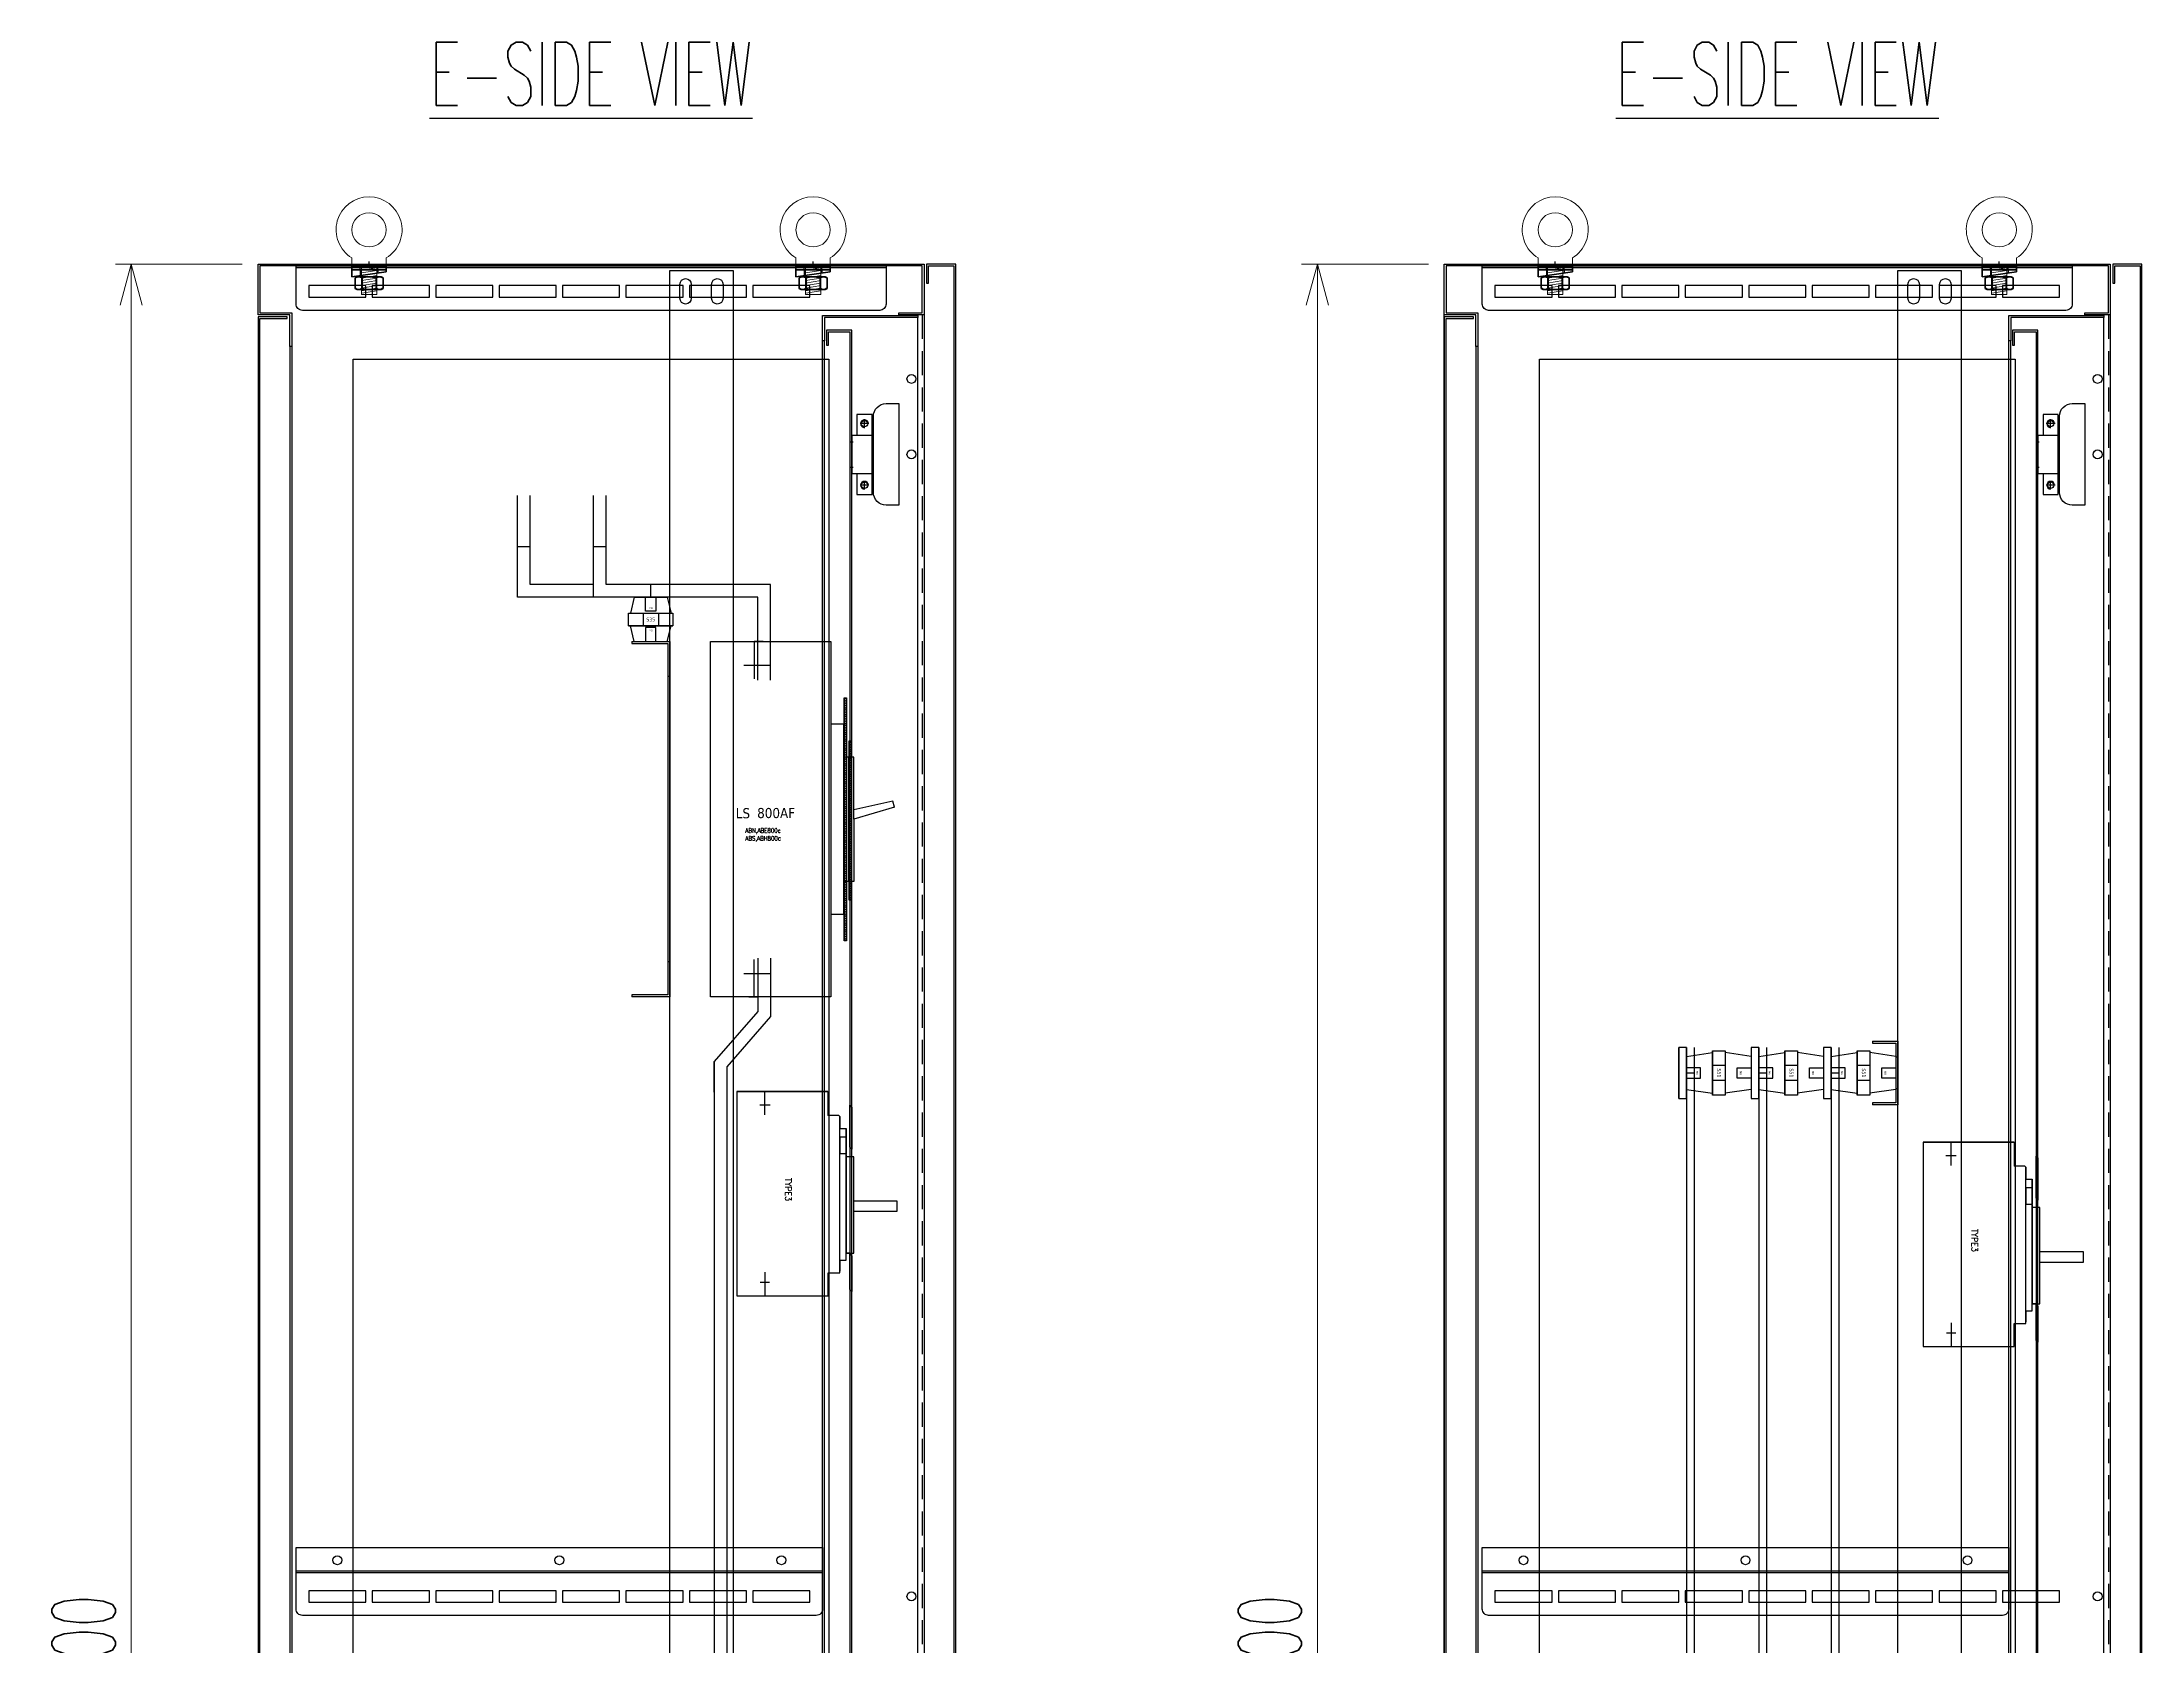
# Model space of a CAD drawing. Header units: millimetres. Extents: x 173893 to 258446, y -176540 to -123824.
# Drawn here: x 194143 to 195798, y -173449 to -172184 of the extents above; entities that cross this region are included whole.
import ezdxf
from ezdxf.enums import TextEntityAlignment as Align

# ---------------------------------------------------------------- set-up
doc = ezdxf.new("R2010")
doc.units = ezdxf.units.MM
doc.header["$LTSCALE"] = 3
for name, pattern in [('ACAD_ISO04W100', [30, 24, -3, 0, -3]), ('CACHE2', [4.7625, 3.175, -1.5875]), ('HIDDEN', [9.525, 6.35, -3.175])]:
    doc.linetypes.add(name, pattern=pattern)
for name, color, linetype in [('@.DM. NÉT CHÍNH', 7, 'Continuous'), ('@.VISIBLE', 7, 'Continuous'), ('centerline', 6, 'ACAD_ISO04W100'), ('dim', 7, 'Continuous'), ('equipments', 2, 'Continuous'), ('Text', 7, 'Continuous'), ('Thiet bi', 7, 'Continuous')]:
    doc.layers.add(name, color=color, linetype=linetype)
doc.layers.add('FORT', color=2, linetype='Continuous', lineweight=35)
doc.layers.add('POINTILLE', color=8, linetype='CACHE2', lineweight=25)
doc.styles.add('Ann_w01', font='romans.shx', dxfattribs={"width": 0.6, "bigfont": 'chineset.shx'})
doc.styles.add('HW_Standard', font='complex.shx', dxfattribs={"width": 0.9})
doc.styles.get("Standard").update_dxf_attribs({"font": 'arial.ttf'})
doc.styles.add('Tahoma (Input Text)', font='tahoma.ttf')
doc.dimstyles.new('Dim 01_SC25', dxfattribs={"dimscale": 25, "dimtxt": 2, "dimasz": 1.3, "dimexe": 0.5, "dimexo": 0.5, "dimgap": 0.5, "dimtad": 1, "dimdec": 1, "dimzin": 12, "dimdsep": 46, "dimtxsty": 'Ann_w01', "dimblk": 'OPEN30', "dimcen": 1.5, "dimclrd": 6, "dimclre": 6, "dimclrt": 3, "dimadec": 1, "dimazin": 3, "dimtm": 1e-09, "dimtfac": 1, "dimtdec": 1, "dimtix": 1, "dimtmove": 0, "dimatfit": 3, "dimldrblk": 'OPEN30', "dimfxl": 1, "dimtolj": 1, "dimlwd": 0, "dimlwe": 0, "dimarcsym": 0})

# ---------------------------------------------------------------- blocks, each defined once
blk = doc.blocks.new('_Open30')
at = {"color": 0, "linetype": 'ByBlock', "lineweight": -2}
for p, q in [((-1, 0.268), (0, 0)), ((0, 0), (-1, -0.268)), ((0, 0), (-1, 0))]:
    blk.add_line(p, q, dxfattribs=at)
blk = doc.blocks.new('*D73')
at = {"layer": 'Defpoints', "color": 0, "transparency": 16777216}
for p in [(195147.9, -172358.9), (195247.9, -172358.9), (195247.9, -174558.9)]:
    blk.add_point(p, dxfattribs=at)
at = {"layer": 'dim', "color": 6, "lineweight": 0, "transparency": 16777216}
for p, q in [((195235.4, -172358.9), (195135.4, -172358.9)), ((195147.9, -174526.4), (195147.9, -172391.4)), ((195235.4, -174558.9), (195135.4, -174558.9))]:
    blk.add_line(p, q, dxfattribs=at)
at = {"layer": 'dim', "color": 6, "lineweight": 0, "transparency": 16777216, "xscale": 32.5, "yscale": 32.5, "zscale": 32.5}
for p, rotation in [((195147.9, -172358.9), 90), ((195147.9, -174558.9), 270)]:
    blk.add_blockref('_Open30', p, dxfattribs=dict(at, rotation=rotation))
at = {"layer": 'dim', "color": 3, "transparency": 16777216, "insert": (195110.4, -173458.9), "char_height": 50, "attachment_point": 5, "rotation": 90, "style": 'Ann_w01'}
blk.add_mtext('\\A1;2200', dxfattribs=at)
blk = doc.blocks.new('*D69')
at = {"layer": 'Defpoints', "color": 0, "transparency": 16777216}
for p in [(194213, -172358.9), (194313, -172358.9), (194313, -174558.9)]:
    blk.add_point(p, dxfattribs=at)
at = {"layer": 'dim', "color": 6, "lineweight": 0, "transparency": 16777216}
for p, q in [((194300.5, -172358.9), (194200.5, -172358.9)), ((194213, -174526.4), (194213, -172391.4)), ((194300.5, -174558.9), (194200.5, -174558.9))]:
    blk.add_line(p, q, dxfattribs=at)
at = {"layer": 'dim', "color": 6, "lineweight": 0, "transparency": 16777216, "xscale": 32.5, "yscale": 32.5, "zscale": 32.5}
for p, rotation in [((194213, -172358.9), 90), ((194213, -174558.9), 270)]:
    blk.add_blockref('_Open30', p, dxfattribs=dict(at, rotation=rotation))
at = {"layer": 'dim', "color": 3, "transparency": 16777216, "insert": (194175.5, -173458.9), "char_height": 50, "attachment_point": 5, "rotation": 90, "style": 'Ann_w01'}
blk.add_mtext('\\A1;2200', dxfattribs=at)
blk = doc.blocks.new('HM12_COTE')
at = {"layer": 'FORT'}
for p, q in [((-11, 9.2), (-9.5, 10)), ((-11, 0.8), (-11, 9.2)), ((-9.5, 0), (-11, 0.8)), ((9.5, 10), (-9.5, 10)), ((-9.5, 0), (9.5, 0)), ((-5.5, 0.8), (-5.5, 9.2)), ((5.5, 0.8), (5.5, 9.2)), ((11, 9.2), (9.5, 10)), ((9.5, 0), (11, 0.8)), ((11, 0.8), (11, 9.2))]:
    blk.add_line(p, q, dxfattribs=at)
for centre, radius, start, end in [((-8.2, 5.1), 4.86, 55.6159, 124.3841), ((-8.2, 4.9), 4.86, 235.6159, 304.3841), ((0, -8.2), 18.2, 72.4121, 107.5879), ((0, 18.2), 18.2, 252.4121, 287.5879), ((8.2, 5.1), 4.86, 55.6159, 124.3841), ((8.2, 4.9), 4.86, 235.6159, 304.3841)]:
    blk.add_arc(centre, radius, start, end, dxfattribs=at)
blk = doc.blocks.new('CALE_M12_IPN')
at = {"layer": 'FORT'}
for p, q in [((-13.5, 3.61), (13.5, 3.61)), ((-13.5, -1.89), (-13.5, 3.61)), ((13.5, 1.89), (-13.5, -1.89)), ((13.5, 3.61), (13.5, 1.89))]:
    blk.add_line(p, q, dxfattribs=at)
at = {"layer": 'POINTILLE'}
for p, q in [((-7, 3.61), (-7, -0.98)), ((7, 3.61), (7, 0.98))]:
    blk.add_line(p, q, dxfattribs=at)
blk = doc.blocks.new('RONDELLE_M12')
at = {"layer": 'FORT'}
blk.add_lwpolyline([(-13.5, 2.5), (-13.5, 0), (13.5, 0), (13.5, 2.5)], close=True, dxfattribs=at)
at = {"layer": 'POINTILLE'}
for p, q in [((-7, 0), (-7, 2.5)), ((7, 0), (7, 2.5))]:
    blk.add_line(p, q, dxfattribs=at)
blk = doc.blocks.new('DFGTY53QT')
at = {"color": 1}
for p, q in [((195438.9, -160248), (195459.4, -160245)), ((195459.4, -160278.5), (195459.4, -160243.5)), ((195459.4, -160243.5), (195469.4, -160243.5)), ((195459.4, -160243.5), (195459.4, -160278.5)), ((195459.4, -160245), (195459.4, -160277)), ((195469.4, -160243.5), (195469.4, -160278.5)), ((195469.4, -160245), (195469.4, -160277)), ((195489.9, -160248), (195469.4, -160245)), ((195495.9, -160248), (195516.4, -160245)), ((195516.4, -160278.5), (195516.4, -160243.5)), ((195516.4, -160243.5), (195526.4, -160243.5)), ((195516.4, -160243.5), (195516.4, -160278.5)), ((195516.4, -160245), (195516.4, -160277)), ((195526.4, -160243.5), (195526.4, -160278.5)), ((195526.4, -160245), (195526.4, -160277)), ((195546.9, -160248), (195526.4, -160245)), ((195552.9, -160248), (195573.4, -160245)), ((195573.4, -160278.5), (195573.4, -160243.5)), ((195573.4, -160243.5), (195583.4, -160243.5)), ((195573.4, -160243.5), (195573.4, -160278.5)), ((195573.4, -160245), (195573.4, -160277)), ((195583.4, -160243.5), (195583.4, -160278.5)), ((195583.4, -160245), (195583.4, -160277)), ((195603.9, -160248), (195583.4, -160245)), ((195438.9, -160248), (195438.9, -160274)), ((195469.4, -160255), (195459.4, -160255)), ((195489.9, -160248), (195489.9, -160274)), ((195495.9, -160248), (195495.9, -160274)), ((195526.4, -160255), (195516.4, -160255)), ((195546.9, -160248), (195546.9, -160274)), ((195552.9, -160248), (195552.9, -160274)), ((195583.4, -160255), (195573.4, -160255)), ((195603.9, -160248), (195603.9, -160274)), ((195438.9, -160274), (195459.4, -160277)), ((195469.4, -160267), (195459.4, -160267)), ((195469.4, -160278.5), (195459.4, -160278.5)), ((195489.9, -160274), (195469.4, -160277)), ((195495.9, -160274), (195516.4, -160277)), ((195526.4, -160267), (195516.4, -160267)), ((195526.4, -160278.5), (195516.4, -160278.5)), ((195546.9, -160274), (195526.4, -160277)), ((195552.9, -160274), (195573.4, -160277)), ((195583.4, -160267), (195573.4, -160267)), ((195583.4, -160278.5), (195573.4, -160278.5)), ((195603.9, -160274), (195583.4, -160277))]:
    blk.add_line(p, q, dxfattribs=at)
at = {"color": 4, "linetype": 'Continuous'}
for points in [[(195432.9, -160281), (195432.9, -160281), (195432.9, -160241), (195432.9, -160241)], [(195432.9, -160281), (195438.9, -160281), (195438.9, -160241), (195432.9, -160241)]]:
    blk.add_lwpolyline(points, close=True, dxfattribs=at)
at = {"color": 2, "linetype": 'Continuous'}
blk.add_lwpolyline([(195489.9, -160281), (195495.9, -160281), (195495.9, -160241), (195489.9, -160241)], close=True, dxfattribs=at)
at = {"color": 1, "linetype": 'Continuous'}
blk.add_lwpolyline([(195546.9, -160281), (195552.9, -160281), (195552.9, -160241), (195546.9, -160241)], close=True, dxfattribs=at)
at = {"color": 1}
for points in [[(195438.9, -160257), (195438.9, -160265), (195449.9, -160265), (195449.9, -160257)], [(195489.9, -160257), (195489.9, -160265), (195478.9, -160265), (195478.9, -160257)], [(195495.9, -160257), (195495.9, -160265), (195506.9, -160265), (195506.9, -160257)], [(195546.9, -160257), (195546.9, -160265), (195535.9, -160265), (195535.9, -160257)], [(195552.9, -160257), (195552.9, -160265), (195563.9, -160265), (195563.9, -160257)], [(195603.9, -160257), (195603.9, -160265), (195592.9, -160265), (195592.9, -160257)]]:
    blk.add_lwpolyline(points, close=True, dxfattribs=at)
at = {"layer": '@.VISIBLE'}
for p, q in [((195585.4, -160236), (195585.4, -160237.5)), ((195605.4, -160248.5), (195603.9, -160248.5)), ((195605.4, -160273.5), (195603.9, -160273.5)), ((195585.4, -160284.5), (195585.4, -160286))]:
    blk.add_line(p, q, dxfattribs=at)
for points in [[(195585.4, -160236), (195605.4, -160236), (195605.4, -160286), (195585.4, -160286)], [(195585.4, -160237.5), (195603.9, -160237.5), (195603.9, -160284.5), (195585.4, -160284.5)]]:
    blk.add_lwpolyline(points, dxfattribs=at)
at = {"color": 1, "width": 30.098, "attachment_point": 5, "rotation": 270}
for s, insert, char_height in [('{\\fTahoma|b0|i0|c0|p34;M8}', (195447.3, -160261), 1.5), ('{\\fTahoma|b0|i0|c0|p34;S51}', (195464.6, -160261), 3), ('{\\fTahoma|b0|i0|c0|p34;M8}', (195481.6, -160261), 1.5), ('{\\fTahoma|b0|i0|c0|p34;M8}', (195504.3, -160261), 1.5), ('{\\fTahoma|b0|i0|c0|p34;S51}', (195521.6, -160261), 3), ('{\\fTahoma|b0|i0|c0|p34;M8}', (195538.6, -160261), 1.5), ('{\\fTahoma|b0|i0|c0|p34;M8}', (195561.3, -160261), 1.5), ('{\\fTahoma|b0|i0|c0|p34;S51}', (195578.6, -160261), 3), ('{\\fTahoma|b0|i0|c0|p34;M8}', (195595.6, -160261), 1.5)]:
    blk.add_mtext(s, dxfattribs=dict(at, insert=insert, char_height=char_height))

msp = doc.modelspace()

# ---------------------------------------------------------------- hatches: boundary and pattern name
h = msp.add_hatch()
h.set_pattern_fill('ANSI31', color=1, scale=10)
h.set_pattern_definition([(45, (193851.8053, -169975.124), (-0.8838835, 0.8838835), [])])
h.paths.add_polyline_path([(194774.98, -172892.2), (194776.74, -172892.2), (194776.74, -172700.83), (194774.98, -172700.83)])
h.paths.add_polyline_path([(194780.74, -172734.51), (194778.98, -172734.51), (194778.98, -172747.38), (194780.74, -172747.38)])
h.paths.add_polyline_path([(194778.98, -172860.21), (194780.74, -172860.21), (194780.74, -172747.38), (194778.98, -172747.38)])

# ---------------------------------------------------------------- linework, layer by layer
at = {"color": 1}
for p, q in [((194807.96, -172361.88), (194342.96, -172361.88)), ((195742.92, -172361.88), (195277.92, -172361.88)), ((194609.46, -172621.38), (194606.46, -172633.88)), ((194609.46, -172621.38), (194635.46, -172621.38)), ((194635.46, -172621.38), (194638.46, -172633.88)), ((194604.96, -172643.88), (194604.96, -172633.88)), ((194604.96, -172633.88), (194639.96, -172633.88)), ((194604.96, -172643.88), (194639.96, -172643.88)), ((194639.96, -172643.88), (194604.96, -172643.88)), ((194606.46, -172633.88), (194638.46, -172633.88)), ((194606.46, -172643.88), (194638.46, -172643.88)), ((194609.46, -172656.38), (194606.46, -172643.88)), ((194616.46, -172633.88), (194616.46, -172643.88)), ((194628.46, -172633.88), (194628.46, -172643.88)), ((194635.46, -172656.38), (194638.46, -172643.88)), ((194639.96, -172633.88), (194639.96, -172643.88)), ((194609.46, -172656.38), (194635.46, -172656.38)), ((194699.81, -172656.38), (194706.48, -172656.38)), ((194710.98, -172656.38), (194703.98, -172656.38)), ((194703.98, -172656.38), (194703.98, -172685.88)), ((194695.87, -172674.88), (194711.49, -172674.88)), ((194774.98, -172700.83), (194774.98, -172892.2)), ((194778.98, -172734.51), (194778.98, -172860.21)), ((194703.98, -172936.38), (194703.98, -172906.88)), ((194695.87, -172917.88), (194711.49, -172917.88)), ((194699.81, -172936.38), (194706.48, -172936.38)), ((194710.98, -172936.38), (194703.98, -172936.38)), ((194757.96, -173388.88), (194342.96, -173388.88)), ((195692.92, -173388.88), (195277.92, -173388.88)), ((194757.96, -173390.38), (194342.96, -173390.38)), ((195692.92, -173390.38), (195277.92, -173390.38))]:
    msp.add_line(p, q, dxfattribs=at)
at = {"color": 6}
for p, q in [((194832.96, -174416.88), (194832.96, -172400.88)), ((195767.92, -174416.88), (195767.92, -172400.88)), ((194757.96, -174398.38), (194757.96, -172419.38)), ((194759.46, -174398.38), (194759.46, -172419.38)), ((195692.92, -174398.38), (195692.92, -172419.38)), ((195694.42, -174398.38), (195694.42, -172419.38))]:
    msp.add_line(p, q, dxfattribs=at)
at = {"linetype": 'HIDDEN'}
for p, q in [((194836.46, -172398.88), (194836.46, -174418.88)), ((195771.42, -172398.88), (195771.42, -174418.88))]:
    msp.add_line(p, q, dxfattribs=at)
for p, q in [((194837.96, -172398.88), (194837.96, -174418.88)), ((195772.92, -172398.88), (195772.92, -174418.88)), ((194337.96, -172423.88), (194337.96, -174393.88)), ((194339.46, -172423.88), (194339.46, -174393.88)), ((195272.92, -172423.88), (195272.92, -174393.88)), ((195274.42, -172423.88), (195274.42, -174393.88)), ((194622.46, -172621.38), (194622.46, -172611.38)), ((194669.48, -172936.38), (194669.48, -172656.38)), ((194669.48, -172656.38), (194764.48, -172656.38)), ((194764.48, -172656.38), (194764.48, -172936.38)), ((194774.48, -172721.38), (194764.48, -172721.38)), ((194774.48, -172721.38), (194774.48, -172871.38)), ((194778.48, -172747.38), (194774.48, -172747.38)), ((194782.48, -172747.38), (194778.48, -172747.38)), ((194778.48, -172747.38), (194778.48, -172845.38)), ((194782.48, -172796.38), (194782.48, -172747.38)), ((194813.42, -172782.23), (194782.48, -172789.09)), ((194814.48, -172786.97), (194782.48, -172796.38)), ((194814.48, -172786.97), (194813.42, -172782.23)), ((194782.48, -172796.38), (194782.48, -172845.38)), ((194778.48, -172845.38), (194774.48, -172845.38)), ((194782.48, -172845.38), (194778.48, -172845.38)), ((194774.48, -172871.38), (194764.48, -172871.38)), ((194764.48, -172936.38), (194669.48, -172936.38)), ((194762.31, -173171.88), (194762.31, -173153.89)), ((194762.31, -173153.89), (194771.46, -173153.89)), ((195697.27, -173211.88), (195697.27, -173193.89)), ((195697.27, -173193.89), (195706.42, -173193.89))]:
    msp.add_line(p, q)
at = {"color": 6, "linetype": 'Continuous'}
for p, q in [((194794.46, -172484.63), (194787.46, -172484.63)), ((194790.96, -172488.13), (194790.96, -172481.13)), ((195729.42, -172484.63), (195722.42, -172484.63)), ((195725.92, -172488.13), (195725.92, -172481.13)), ((194794.46, -172533.13), (194787.46, -172533.13)), ((194790.96, -172536.63), (194790.96, -172529.63)), ((195729.42, -172533.13), (195722.42, -172533.13)), ((195725.92, -172536.63), (195725.92, -172529.63))]:
    msp.add_line(p, q, dxfattribs=at)
for points in [[(194337.96, -172423.88), (194337.96, -172398.88), (194312.96, -172398.88), (194312.96, -172358.88), (194837.96, -172358.88), (194837.96, -172398.88), (194817.96, -172398.88), (194817.96, -172397.38), (194836.46, -172397.38), (194836.46, -172360.38), (194314.46, -172360.38), (194314.46, -172397.38), (194339.46, -172397.38), (194339.46, -172423.88)], [(195272.92, -172423.88), (195272.92, -172398.88), (195247.92, -172398.88), (195247.92, -172358.88), (195772.92, -172358.88), (195772.92, -172398.88), (195752.92, -172398.88), (195752.92, -172397.38), (195771.42, -172397.38), (195771.42, -172360.38), (195249.42, -172360.38), (195249.42, -172397.38), (195274.42, -172397.38), (195274.42, -172423.88)]]:
    msp.add_lwpolyline(points, close=True)
at = {"color": 1}
for points in [[(194342.96, -172390.38), (194342.96, -172360.38), (194807.96, -172360.38), (194807.96, -172390.38, -0.4142136), (194802.96, -172395.38), (194347.96, -172395.38, -0.4142136)], [(195277.92, -172390.38), (195277.92, -172360.38), (195742.92, -172360.38), (195742.92, -172390.38, -0.4142136), (195737.92, -172395.38), (195282.92, -172395.38, -0.4142136)], [(194342.96, -173418.88), (194342.96, -173370.38), (194757.96, -173370.38), (194757.96, -173418.88, -0.4142136), (194752.96, -173423.88), (194347.96, -173423.88, -0.4142136)], [(195277.92, -173418.88), (195277.92, -173370.38), (195692.92, -173370.38), (195692.92, -173418.88, -0.4142136), (195687.92, -173423.88), (195282.92, -173423.88, -0.4142136)]]:
    msp.add_lwpolyline(points, format="xyb", close=True, dxfattribs=at)
at = {"color": 4}
for points in [[(194861.46, -174457.38), (194841.46, -174457.38), (194841.46, -174443.88), (194839.96, -174443.88), (194839.96, -174458.88), (194862.96, -174458.88), (194862.96, -172358.88), (194839.96, -172358.88), (194839.96, -172373.88), (194841.46, -172373.88), (194841.46, -172360.38), (194861.46, -172360.38)], [(195796.42, -174457.38), (195776.42, -174457.38), (195776.42, -174443.88), (195774.92, -174443.88), (195774.92, -174458.88), (195797.92, -174458.88), (195797.92, -172358.88), (195774.92, -172358.88), (195774.92, -172373.88), (195776.42, -172373.88), (195776.42, -172360.38), (195796.42, -172360.38)], [(194335.96, -174415.88), (194314.46, -174415.88), (194314.46, -172401.88), (194335.96, -172401.88), (194335.96, -172400.38), (194312.96, -172400.38), (194312.96, -174417.38), (194335.96, -174417.38)], [(194779.46, -174405.38), (194762.46, -174405.38), (194762.46, -174394.88), (194760.96, -174394.88), (194760.96, -174406.88), (194780.96, -174406.88), (194780.96, -172410.88), (194760.96, -172410.88), (194760.96, -172422.88), (194762.46, -172422.88), (194762.46, -172412.38), (194779.46, -172412.38)], [(195270.92, -174415.88), (195249.42, -174415.88), (195249.42, -172401.88), (195270.92, -172401.88), (195270.92, -172400.38), (195247.92, -172400.38), (195247.92, -174417.38), (195270.92, -174417.38)], [(195714.42, -174405.38), (195697.42, -174405.38), (195697.42, -174394.88), (195695.92, -174394.88), (195695.92, -174406.88), (195715.92, -174406.88), (195715.92, -172410.88), (195695.92, -172410.88), (195695.92, -172422.88), (195697.42, -172422.88), (195697.42, -172412.38), (195714.42, -172412.38)]]:
    msp.add_lwpolyline(points, close=True, dxfattribs=at)
at = {"linetype": 'Continuous'}
for points in [[(195247.92, -172358.88), (195772.92, -172358.88), (195772.92, -174458.88), (195247.92, -174458.88)], [(194387.96, -172433.88), (194762.96, -172433.88), (194762.96, -174383.88), (194387.96, -174383.88)], [(195322.92, -172433.88), (195697.92, -172433.88), (195697.92, -174383.88), (195322.92, -174383.88)]]:
    msp.add_lwpolyline(points, close=True, dxfattribs=at)
at = {"color": 1}
for points in [[(194352.96, -172384.88), (194397.96, -172384.88), (194397.96, -172375.88), (194352.96, -172375.88)], [(194402.96, -172384.88), (194447.96, -172384.88), (194447.96, -172375.88), (194402.96, -172375.88)], [(194452.96, -172384.88), (194497.96, -172384.88), (194497.96, -172375.88), (194452.96, -172375.88)], [(194502.96, -172384.88), (194547.96, -172384.88), (194547.96, -172375.88), (194502.96, -172375.88)], [(194552.96, -172384.88), (194597.96, -172384.88), (194597.96, -172375.88), (194552.96, -172375.88)], [(194602.96, -172384.88), (194647.96, -172384.88), (194647.96, -172375.88), (194602.96, -172375.88)], [(194652.96, -172384.88), (194697.96, -172384.88), (194697.96, -172375.88), (194652.96, -172375.88)], [(194702.96, -172384.88), (194747.96, -172384.88), (194747.96, -172375.88), (194702.96, -172375.88)], [(195287.92, -172384.88), (195332.92, -172384.88), (195332.92, -172375.88), (195287.92, -172375.88)], [(195337.92, -172384.88), (195382.92, -172384.88), (195382.92, -172375.88), (195337.92, -172375.88)], [(195387.92, -172384.88), (195432.92, -172384.88), (195432.92, -172375.88), (195387.92, -172375.88)], [(195437.92, -172384.88), (195482.92, -172384.88), (195482.92, -172375.88), (195437.92, -172375.88)], [(195487.92, -172384.88), (195532.92, -172384.88), (195532.92, -172375.88), (195487.92, -172375.88)], [(195537.92, -172384.88), (195582.92, -172384.88), (195582.92, -172375.88), (195537.92, -172375.88)], [(195587.92, -172384.88), (195632.92, -172384.88), (195632.92, -172375.88), (195587.92, -172375.88)], [(195637.92, -172384.88), (195682.92, -172384.88), (195682.92, -172375.88), (195637.92, -172375.88)], [(195687.92, -172384.88), (195732.92, -172384.88), (195732.92, -172375.88), (195687.92, -172375.88)], [(194618.46, -172621.38), (194626.46, -172621.38), (194626.46, -172632.38), (194618.46, -172632.38)], [(194618.46, -172656.38), (194626.46, -172656.38), (194626.46, -172645.38), (194618.46, -172645.38)], [(194774.98, -172700.83), (194776.74, -172700.83), (194776.74, -172892.2), (194774.98, -172892.2)], [(194778.98, -172734.51), (194780.74, -172734.51), (194780.74, -172860.21), (194778.98, -172860.21)], [(194352.96, -173413.38), (194397.96, -173413.38), (194397.96, -173404.38), (194352.96, -173404.38)], [(194402.96, -173413.38), (194447.96, -173413.38), (194447.96, -173404.38), (194402.96, -173404.38)], [(194452.96, -173413.38), (194497.96, -173413.38), (194497.96, -173404.38), (194452.96, -173404.38)], [(194502.96, -173413.38), (194547.96, -173413.38), (194547.96, -173404.38), (194502.96, -173404.38)], [(194552.96, -173413.38), (194597.96, -173413.38), (194597.96, -173404.38), (194552.96, -173404.38)], [(194602.96, -173413.38), (194647.96, -173413.38), (194647.96, -173404.38), (194602.96, -173404.38)], [(194652.96, -173413.38), (194697.96, -173413.38), (194697.96, -173404.38), (194652.96, -173404.38)], [(194702.96, -173413.38), (194747.96, -173413.38), (194747.96, -173404.38), (194702.96, -173404.38)], [(195287.92, -173413.38), (195332.92, -173413.38), (195332.92, -173404.38), (195287.92, -173404.38)], [(195337.92, -173413.38), (195382.92, -173413.38), (195382.92, -173404.38), (195337.92, -173404.38)], [(195387.92, -173413.38), (195432.92, -173413.38), (195432.92, -173404.38), (195387.92, -173404.38)], [(195437.92, -173413.38), (195482.92, -173413.38), (195482.92, -173404.38), (195437.92, -173404.38)], [(195487.92, -173413.38), (195532.92, -173413.38), (195532.92, -173404.38), (195487.92, -173404.38)], [(195537.92, -173413.38), (195582.92, -173413.38), (195582.92, -173404.38), (195537.92, -173404.38)], [(195587.92, -173413.38), (195632.92, -173413.38), (195632.92, -173404.38), (195587.92, -173404.38)], [(195637.92, -173413.38), (195682.92, -173413.38), (195682.92, -173404.38), (195637.92, -173404.38)], [(195687.92, -173413.38), (195732.92, -173413.38), (195732.92, -173404.38), (195687.92, -173404.38)]]:
    msp.add_lwpolyline(points, close=True, dxfattribs=at)
at = {"color": 8}
for points in [[(194637.46, -172363.88), (194687.46, -172363.88), (194687.46, -174453.88), (194637.46, -174453.88)], [(195605.42, -172363.88), (195655.42, -172363.88), (195655.42, -174453.88), (195605.42, -174453.88)]]:
    msp.add_lwpolyline(points, close=True, dxfattribs=at)
for points in [[(194645.46, -172385.88), (194645.46, -172374.88, -1), (194654.46, -172374.88), (194654.46, -172385.88, -1)], [(194679.46, -172374.88), (194679.46, -172385.88, -1), (194670.46, -172385.88), (194670.46, -172374.88, -1)], [(195613.42, -172385.88), (195613.42, -172374.88, -1), (195622.42, -172374.88), (195622.42, -172385.88, -1)], [(195647.42, -172374.88), (195647.42, -172385.88, -1), (195638.42, -172385.88), (195638.42, -172374.88, -1)]]:
    msp.add_lwpolyline(points, format="xyb", close=True, dxfattribs=at)
at = {"color": 6}
for points in [[(194757.96, -172419.38), (194757.96, -172399.38), (194832.96, -172399.38), (194832.96, -172400.88), (194759.46, -172400.88), (194759.46, -172419.38)], [(195692.92, -172419.38), (195692.92, -172399.38), (195767.92, -172399.38), (195767.92, -172400.88), (195694.42, -172400.88), (195694.42, -172419.38)]]:
    msp.add_lwpolyline(points, close=True, dxfattribs=at)
for points in [[(194817.96, -172468.88), (194817.96, -172548.88), (194807.96, -172548.88, -0.4142136), (194797.96, -172538.88), (194797.96, -172478.88, -0.4142136), (194807.96, -172468.88)], [(195752.92, -172468.88), (195752.92, -172548.88), (195742.92, -172548.88, -0.4142136), (195732.92, -172538.88), (195732.92, -172478.88, -0.4142136), (195742.92, -172468.88)]]:
    msp.add_lwpolyline(points, format="xyb", close=True, dxfattribs=at)
at = {"color": 2}
for points in [[(194577.46, -172621.38), (194517.46, -172621.38), (194517.46, -172541.38)], [(194577.46, -172611.38), (194527.46, -172611.38), (194527.46, -172541.38)], [(195495.92, -172976.38), (195495.92, -174056.38), (195454.42, -174091.06), (195454.42, -174138.88)], [(195501.92, -172976.38), (195501.92, -174059.18), (195460.42, -174093.86), (195460.42, -174138.88)]]:
    msp.add_lwpolyline(points, dxfattribs=at)
at = {"color": 1}
for points in [[(194706.96, -172686.88), (194706.96, -172621.38), (194577.46, -172621.38), (194577.46, -172541.38)], [(194716.96, -172686.88), (194716.96, -172611.38), (194587.46, -172611.38), (194587.46, -172541.38)], [(195552.92, -172976.38), (195552.92, -174056.38), (195534.42, -174084.03), (195534.42, -174138.88)], [(195558.92, -172976.38), (195558.92, -174057.18), (195540.42, -174084.84), (195540.42, -174138.88)]]:
    msp.add_lwpolyline(points, dxfattribs=at)
at = {"color": 4}
for points in [[(195438.92, -172976.38), (195438.92, -174056.38), (195374.42, -174083.93), (195374.42, -174138.88)], [(195438.92, -172976.38), (195438.92, -174056.38), (195374.42, -174083.93), (195374.42, -174138.88)], [(195444.92, -172976.38), (195444.92, -174060.34), (195380.42, -174087.89), (195380.42, -174138.88)], [(195444.92, -172976.38), (195444.92, -174060.34), (195380.42, -174087.89), (195380.42, -174138.88)]]:
    msp.add_lwpolyline(points, dxfattribs=at)
at = {"color": 6}
for centre in [(194827.96, -172449.38), (195762.92, -172449.38), (194827.96, -172508.88), (195762.92, -172508.88), (194827.96, -173408.88), (195762.92, -173408.88)]:
    msp.add_circle(centre, 3.5, dxfattribs=at)
at = {"color": 1}
for centre in [(194375.46, -173380.38), (194550.46, -173380.38), (194725.46, -173380.38), (195310.42, -173380.38), (195485.42, -173380.38), (195660.42, -173380.38)]:
    msp.add_circle(centre, 3.5, dxfattribs=at)
at = {"layer": '@.DM. NÉT CHÍNH', "linetype": 'Continuous'}
for p, q in [((194517.46, -172581.38), (194527.46, -172581.38)), ((194577.46, -172581.38), (194587.46, -172581.38)), ((194706.96, -172674.88), (194716.96, -172674.88)), ((194672.46, -173011.38), (194672.46, -172987.38)), ((195438.92, -172996.38), (195444.92, -172996.38)), ((195495.92, -172996.38), (195501.92, -172996.38)), ((195552.92, -172996.38), (195558.92, -172996.38))]:
    msp.add_line(p, q, dxfattribs=at)
at = {"layer": '@.DM. NÉT CHÍNH', "color": 1, "linetype": 'Continuous'}
for points in [[(194706.96, -172905.88), (194706.96, -172947.88), (194672.46, -172987.38), (194672.46, -174016.38)], [(194706.96, -172905.88), (194706.96, -172947.88), (194672.46, -172987.38), (194672.46, -174016.38)], [(194716.96, -172905.88), (194716.96, -172951.91), (194682.46, -172991.41), (194682.46, -173976.38)], [(194716.96, -172905.88), (194716.96, -172951.91), (194682.46, -172991.41), (194682.46, -174016.38)]]:
    msp.add_lwpolyline(points, dxfattribs=at)
at = {"layer": '@.DM. NÉT CHÍNH', "linetype": 'Continuous'}
msp.add_lwpolyline([(194706.96, -172917.88), (194716.96, -172917.88)], dxfattribs=at)
msp.add_lwpolyline([(194706.96, -172917.88), (194716.96, -172917.88)], dxfattribs=at)
at = {"layer": '@.VISIBLE'}
for p, q in [((194607.46, -172656.38), (194607.46, -172657.88)), ((194637.46, -172683.88), (194635.96, -172683.88)), ((194637.46, -172908.88), (194635.96, -172908.88)), ((194607.46, -172934.88), (194607.46, -172936.38))]:
    msp.add_line(p, q, dxfattribs=at)
for points in [[(194607.46, -172656.38), (194637.46, -172656.38), (194637.46, -172936.38), (194607.46, -172936.38)], [(194607.46, -172657.88), (194635.96, -172657.88), (194635.96, -172934.88), (194607.46, -172934.88)]]:
    msp.add_lwpolyline(points, dxfattribs=at)
at = {"layer": 'centerline'}
for p, q in [((194400.46, -172360.88), (194400.46, -172356.88)), ((194750.46, -172360.88), (194750.46, -172356.88)), ((195335.42, -172360.88), (195335.42, -172356.88)), ((195685.42, -172360.88), (195685.42, -172356.88)), ((194779.96, -172498.88), (194781.96, -172498.88)), ((195714.92, -172498.88), (195716.92, -172498.88)), ((194779.96, -172518.88), (194781.96, -172518.88)), ((195714.92, -172518.88), (195716.92, -172518.88))]:
    msp.add_line(p, q, dxfattribs=at)
at = {"layer": 'equipments', "lineweight": 0}
for p, q in [((194386.96, -172358.88), (194386.96, -172354.1)), ((194413.96, -172358.88), (194386.96, -172358.88)), ((194394.46, -172358.88), (194394.46, -172382.88)), ((194406.46, -172358.88), (194394.46, -172358.88)), ((194406.46, -172358.88), (194406.46, -172382.88)), ((194413.96, -172358.88), (194413.96, -172354.1)), ((194736.96, -172358.88), (194736.96, -172354.1)), ((194763.96, -172358.88), (194736.96, -172358.88)), ((194744.46, -172358.88), (194744.46, -172382.88)), ((194756.46, -172358.88), (194744.46, -172358.88)), ((194756.46, -172358.88), (194756.46, -172382.88)), ((194763.96, -172358.88), (194763.96, -172354.1)), ((195321.92, -172358.88), (195321.92, -172354.1)), ((195348.92, -172358.88), (195321.92, -172358.88)), ((195329.42, -172358.88), (195329.42, -172382.88)), ((195341.42, -172358.88), (195329.42, -172358.88)), ((195341.42, -172358.88), (195341.42, -172382.88)), ((195348.92, -172358.88), (195348.92, -172354.1)), ((195671.92, -172358.88), (195671.92, -172354.1)), ((195698.92, -172358.88), (195671.92, -172358.88)), ((195679.42, -172358.88), (195679.42, -172382.88)), ((195691.42, -172358.88), (195679.42, -172358.88)), ((195691.42, -172358.88), (195691.42, -172382.88)), ((195698.92, -172358.88), (195698.92, -172354.1)), ((194406.46, -172382.88), (194394.46, -172382.88)), ((194756.46, -172382.88), (194744.46, -172382.88)), ((195341.42, -172382.88), (195329.42, -172382.88)), ((195691.42, -172382.88), (195679.42, -172382.88))]:
    msp.add_line(p, q, dxfattribs=at)
at = {"layer": 'equipments', "color": 8, "lineweight": 0}
for p, q in [((194406.46, -172359.88), (194394.46, -172361.88)), ((194406.46, -172361.88), (194394.46, -172363.88)), ((194756.46, -172359.88), (194744.46, -172361.88)), ((194756.46, -172361.88), (194744.46, -172363.88)), ((195341.42, -172359.88), (195329.42, -172361.88)), ((195341.42, -172361.88), (195329.42, -172363.88)), ((195691.42, -172359.88), (195679.42, -172361.88)), ((195691.42, -172361.88), (195679.42, -172363.88)), ((194406.46, -172363.88), (194394.46, -172365.88)), ((194406.46, -172365.88), (194394.46, -172367.88)), ((194406.46, -172367.88), (194394.46, -172369.88)), ((194406.46, -172369.88), (194394.46, -172371.88)), ((194406.46, -172371.88), (194394.46, -172373.88)), ((194406.46, -172373.88), (194394.46, -172375.88)), ((194406.46, -172375.88), (194394.46, -172377.88)), ((194406.46, -172377.88), (194394.46, -172379.88)), ((194406.46, -172379.88), (194394.46, -172381.88)), ((194756.46, -172363.88), (194744.46, -172365.88)), ((194756.46, -172365.88), (194744.46, -172367.88)), ((194756.46, -172367.88), (194744.46, -172369.88)), ((194756.46, -172369.88), (194744.46, -172371.88)), ((194756.46, -172371.88), (194744.46, -172373.88)), ((194756.46, -172373.88), (194744.46, -172375.88)), ((194756.46, -172375.88), (194744.46, -172377.88)), ((194756.46, -172377.88), (194744.46, -172379.88)), ((194756.46, -172379.88), (194744.46, -172381.88)), ((195341.42, -172363.88), (195329.42, -172365.88)), ((195341.42, -172365.88), (195329.42, -172367.88)), ((195341.42, -172367.88), (195329.42, -172369.88)), ((195341.42, -172369.88), (195329.42, -172371.88)), ((195341.42, -172371.88), (195329.42, -172373.88)), ((195341.42, -172373.88), (195329.42, -172375.88)), ((195341.42, -172375.88), (195329.42, -172377.88)), ((195341.42, -172377.88), (195329.42, -172379.88)), ((195341.42, -172379.88), (195329.42, -172381.88)), ((195691.42, -172363.88), (195679.42, -172365.88)), ((195691.42, -172365.88), (195679.42, -172367.88)), ((195691.42, -172367.88), (195679.42, -172369.88)), ((195691.42, -172369.88), (195679.42, -172371.88)), ((195691.42, -172371.88), (195679.42, -172373.88)), ((195691.42, -172373.88), (195679.42, -172375.88)), ((195691.42, -172375.88), (195679.42, -172377.88)), ((195691.42, -172377.88), (195679.42, -172379.88)), ((195691.42, -172379.88), (195679.42, -172381.88))]:
    msp.add_line(p, q, dxfattribs=at)
at = {"layer": 'equipments'}
for points in [[(194784.96, -172523.88), (194784.96, -172540.38), (194796.96, -172540.38), (194796.96, -172477.38), (194784.96, -172477.38), (194784.96, -172493.88)], [(195719.92, -172523.88), (195719.92, -172540.38), (195731.92, -172540.38), (195731.92, -172477.38), (195719.92, -172477.38), (195719.92, -172493.88)], [(194796.96, -172493.88), (194780.96, -172493.88), (194780.96, -172523.88), (194796.96, -172523.88)], [(195731.92, -172493.88), (195715.92, -172493.88), (195715.92, -172523.88), (195731.92, -172523.88)]]:
    msp.add_lwpolyline(points, dxfattribs=at)
at = {"layer": 'equipments', "lineweight": 0}
for centre in [(194400.46, -172331.88), (194750.46, -172331.88), (195335.42, -172331.88), (195685.42, -172331.88)]:
    msp.add_circle(centre, 13.5, dxfattribs=at)
at = {"layer": 'equipments'}
for centre in [(194790.96, -172484.63), (195725.92, -172484.63), (194790.96, -172533.13), (195725.92, -172533.13)]:
    msp.add_circle(centre, 2.5, dxfattribs=at)
at = {"layer": 'equipments', "lineweight": 0}
for centre in [(194400.46, -172331.88), (194750.46, -172331.88), (195335.42, -172331.88), (195685.42, -172331.88)]:
    msp.add_arc(centre, 26, 301.28067, 238.71933, dxfattribs=at)
at = {"layer": 'equipments', "color": 8}
for centre in [(194790.96, -172484.63), (195725.92, -172484.63), (194790.96, -172533.13), (195725.92, -172533.13)]:
    msp.add_arc(centre, 3, 0, 270, dxfattribs=at)
at = {"layer": 'Thiet bi', "color": 1}
for p, q in [((194708.37, -173021.38), (194716.54, -173021.38)), ((194712.46, -173029.38), (194712.46, -173010.88)), ((195647.42, -173069.38), (195647.42, -173050.88)), ((195643.34, -173061.38), (195651.51, -173061.38)), ((194712.46, -173153.38), (194712.46, -173171.88)), ((194716.12, -173161.38), (194708.8, -173161.38)), ((195651.08, -173201.38), (195643.76, -173201.38)), ((195647.42, -173193.38), (195647.42, -173211.88))]:
    msp.add_line(p, q, dxfattribs=at)
at = {"layer": 'Thiet bi', "color": 3}
for p, q in [((194776.46, -173143.93), (194776.46, -173040.14)), ((195711.42, -173183.93), (195711.42, -173080.14))]:
    msp.add_line(p, q, dxfattribs=at)
at = {"layer": 'Thiet bi', "color": 0}
for p, q in [((194776.46, -173060.11), (194771.46, -173060.11)), ((195711.42, -173100.11), (195706.42, -173100.11))]:
    msp.add_line(p, q, dxfattribs=at)
at = {"layer": 'Thiet bi', "color": 0, "linetype": 'Continuous', "lineweight": -3}
for points in [[(194690.46, -173010.88), (194762.16, -173010.88)], [(194757.12, -173010.88), (194762.16, -173010.88)], [(194762.16, -173010.88), (194762.16, -173029.77)], [(194770.68, -173029.77), (194762.16, -173029.77)], [(194770.68, -173029.77), (194771.46, -173030.55)], [(194771.46, -173033.26), (194771.46, -173030.55)], [(194771.46, -173030.55), (194771.46, -173040.14)], [(194771.46, -173040.14), (194775.68, -173040.14)], [(194775.68, -173040.14), (194776.46, -173040.14), (194776.46, -173040.92)], [(194776.46, -173043.24), (194776.46, -173040.14)], [(194776.46, -173040.92), (194776.46, -173060.11)], [(194771.46, -173046.73), (194776.46, -173046.73)], [(194771.46, -173046.73), (194771.46, -173060.11)], [(195625.42, -173050.88), (195697.12, -173050.88)], [(195692.09, -173050.88), (195697.12, -173050.88)], [(195697.12, -173050.88), (195697.12, -173069.77)], [(194776.46, -173138.42), (194776.46, -173060.11)], [(194776.46, -173060.5), (194776.46, -173062.05)], [(195705.65, -173069.77), (195697.12, -173069.77)], [(195705.65, -173069.77), (195706.42, -173070.55)], [(195706.42, -173073.26), (195706.42, -173070.55)], [(195706.42, -173070.55), (195706.42, -173080.14)], [(195706.42, -173080.14), (195710.65, -173080.14)], [(195706.42, -173086.73), (195711.42, -173086.73)], [(195706.42, -173086.73), (195706.42, -173100.11)], [(195710.65, -173080.14), (195711.42, -173080.14), (195711.42, -173080.92)], [(195711.42, -173083.24), (195711.42, -173080.14)], [(195711.42, -173080.92), (195711.42, -173100.11)], [(195711.42, -173178.42), (195711.42, -173100.11)], [(195711.42, -173100.5), (195711.42, -173102.05)], [(194771.46, -173143.93), (194776.46, -173143.93), (194776.46, -173138.42)], [(194779.95, -173138.42), (194776.46, -173138.42)], [(194771.46, -173143.93), (194771.46, -173152.51)], [(195706.42, -173183.93), (195711.42, -173183.93), (195711.42, -173178.42)], [(195706.42, -173183.93), (195706.42, -173192.51)], [(195714.91, -173178.42), (195711.42, -173178.42)]]:
    msp.add_lwpolyline(points, dxfattribs=at)
at = {"layer": 'Thiet bi', "color": 0}
for points in [[(194762.16, -173010.88), (194690.46, -173010.88), (194690.46, -173171.88), (194762.31, -173171.88)], [(194771.46, -173153.89), (194771.46, -173030.55)], [(195697.12, -173050.88), (195625.42, -173050.88), (195625.42, -173211.88), (195697.27, -173211.88)], [(195706.42, -173193.89), (195706.42, -173070.55)]]:
    msp.add_lwpolyline(points, dxfattribs=at)
at = {"layer": 'Thiet bi', "color": 1, "linetype": 'HIDDEN', "ltscale": 10}
for points in [[(194780.96, -173023.55), (194780.96, -173056.49), (194779.46, -173054.77), (194779.46, -173021.84)], [(195715.92, -173063.55), (195715.92, -173096.49), (195714.42, -173094.77), (195714.42, -173061.84)], [(194780.96, -173140.51), (194780.96, -173168.63), (194779.46, -173166.91), (194779.46, -173138.79)], [(195715.92, -173180.51), (195715.92, -173208.63), (195714.42, -173206.91), (195714.42, -173178.79)]]:
    msp.add_lwpolyline(points, close=True, dxfattribs=at)
at = {"layer": 'Thiet bi'}
for points in [[(194776.46, -173138.42), (194782.46, -173138.42), (194782.46, -173062.42), (194776.46, -173062.42)], [(195711.42, -173178.42), (195717.42, -173178.42), (195717.42, -173102.42), (195711.42, -173102.42)]]:
    msp.add_lwpolyline(points, close=True, dxfattribs=at)
at = {"layer": 'Thiet bi', "color": 0}
for points in [[(194816.46, -173105.62), (194782.5, -173105.62), (194782.5, -173097.11), (194816.46, -173097.11)], [(195751.42, -173145.62), (195717.46, -173145.62), (195717.46, -173137.11), (195751.42, -173137.11)]]:
    msp.add_lwpolyline(points, close=True, dxfattribs=at)

# ---------------------------------------------------------------- block references
for name, p in [('RONDELLE_M12', (194400.46, -172363.38)), ('CALE_M12_IPN', (194400.46, -172366.99)), ('RONDELLE_M12', (194750.46, -172363.38)), ('CALE_M12_IPN', (194750.46, -172366.99)), ('RONDELLE_M12', (195335.42, -172363.38)), ('CALE_M12_IPN', (195335.42, -172366.99)), ('RONDELLE_M12', (195685.42, -172363.38)), ('CALE_M12_IPN', (195685.42, -172366.99)), ('HM12_COTE', (194400.46, -172378.88)), ('HM12_COTE', (194750.46, -172378.88)), ('HM12_COTE', (195335.42, -172378.88)), ('HM12_COTE', (195685.42, -172378.88))]:
    msp.add_blockref(name, p)
at = {"layer": '@.DM. NÉT CHÍNH', "linetype": 'Continuous'}
msp.add_blockref('DFGTY53QT', (0, -12735.37), dxfattribs=at)

# ---------------------------------------------------------------- texts
at = {"color": 251, "style": 'HW_Standard', "width": 0.9}
for s, p in [('ABN,ABE800c', (194697.01, -172807.07)), ('ABS,ABH800c', (194697.01, -172813.23))]:
    msp.add_text(s, height=3.5, dxfattribs=at).set_placement(p)
at = {"color": 1, "width": 30.0978, "attachment_point": 5}
for s, insert, char_height in [('{\\fTahoma|b0|i0|c0|p34;S35}', (194622.46, -172639.04), 3), ('{\\fTahoma|b0|i0|c0|p34;M8}', (194622.46, -172629.98), 1.5), ('{\\fTahoma|b0|i0|c0|p34;M8}', (194622.46, -172647.78), 1.5)]:
    msp.add_mtext(s, dxfattribs=dict(at, insert=insert, char_height=char_height))
at = {"layer": 'dim', "color": 2, "char_height": 50, "attachment_point": 5, "style": 'Ann_w01'}
for insert in [(194575.46, -172208.88), (195510.42, -172208.88)]:
    msp.add_mtext('\\A1;{\\LE-SIDE VIEW}', dxfattribs=dict(at, insert=insert))
at = {"layer": 'Text', "char_height": 8, "attachment_point": 1, "style": 'Tahoma (Input Text)'}
for s, insert in [('LS', (194689.51, -172787.68)), ('800AF', (194706.35, -172787.51))]:
    msp.add_mtext_dynamic_manual_height_columns(s, width=11.0147, gutter_width=1, heights=[0], dxfattribs=dict(at, insert=insert))
at = {"layer": 'Thiet bi', "color": 0, "style": 'HW_Standard', "width": 0.9, "flags": 8}
for p in [(194731.02, -173088.21), (195665.99, -173128.21)]:
    msp.add_attdef('TYPE3', text='CVS...', height=5, rotation=270, dxfattribs=at).set_placement(p, align=Align.MIDDLE_CENTER)

# ---------------------------------------------------------------- dimensions: what is measured, and where the dimension line sits
at = {"layer": 'dim'}
for base, p1, p2, picture, middle in [((194212.96, -172358.88), (194312.96, -174558.88), (194312.96, -172358.88), '*D69', (194175.46, -173458.88)), ((195147.92, -172358.88), (195247.92, -174558.88), (195247.92, -172358.88), '*D73', (195110.42, -173458.88))]:
    dim = msp.add_linear_dim(base=base, p1=p1, p2=p2, angle=90, dimstyle='Dim 01_SC25', dxfattribs=at)
    dim.commit()
    dim.dimension.update_dxf_attribs({"geometry": picture, "text_midpoint": middle})

doc.saveas('drawing.dxf')
